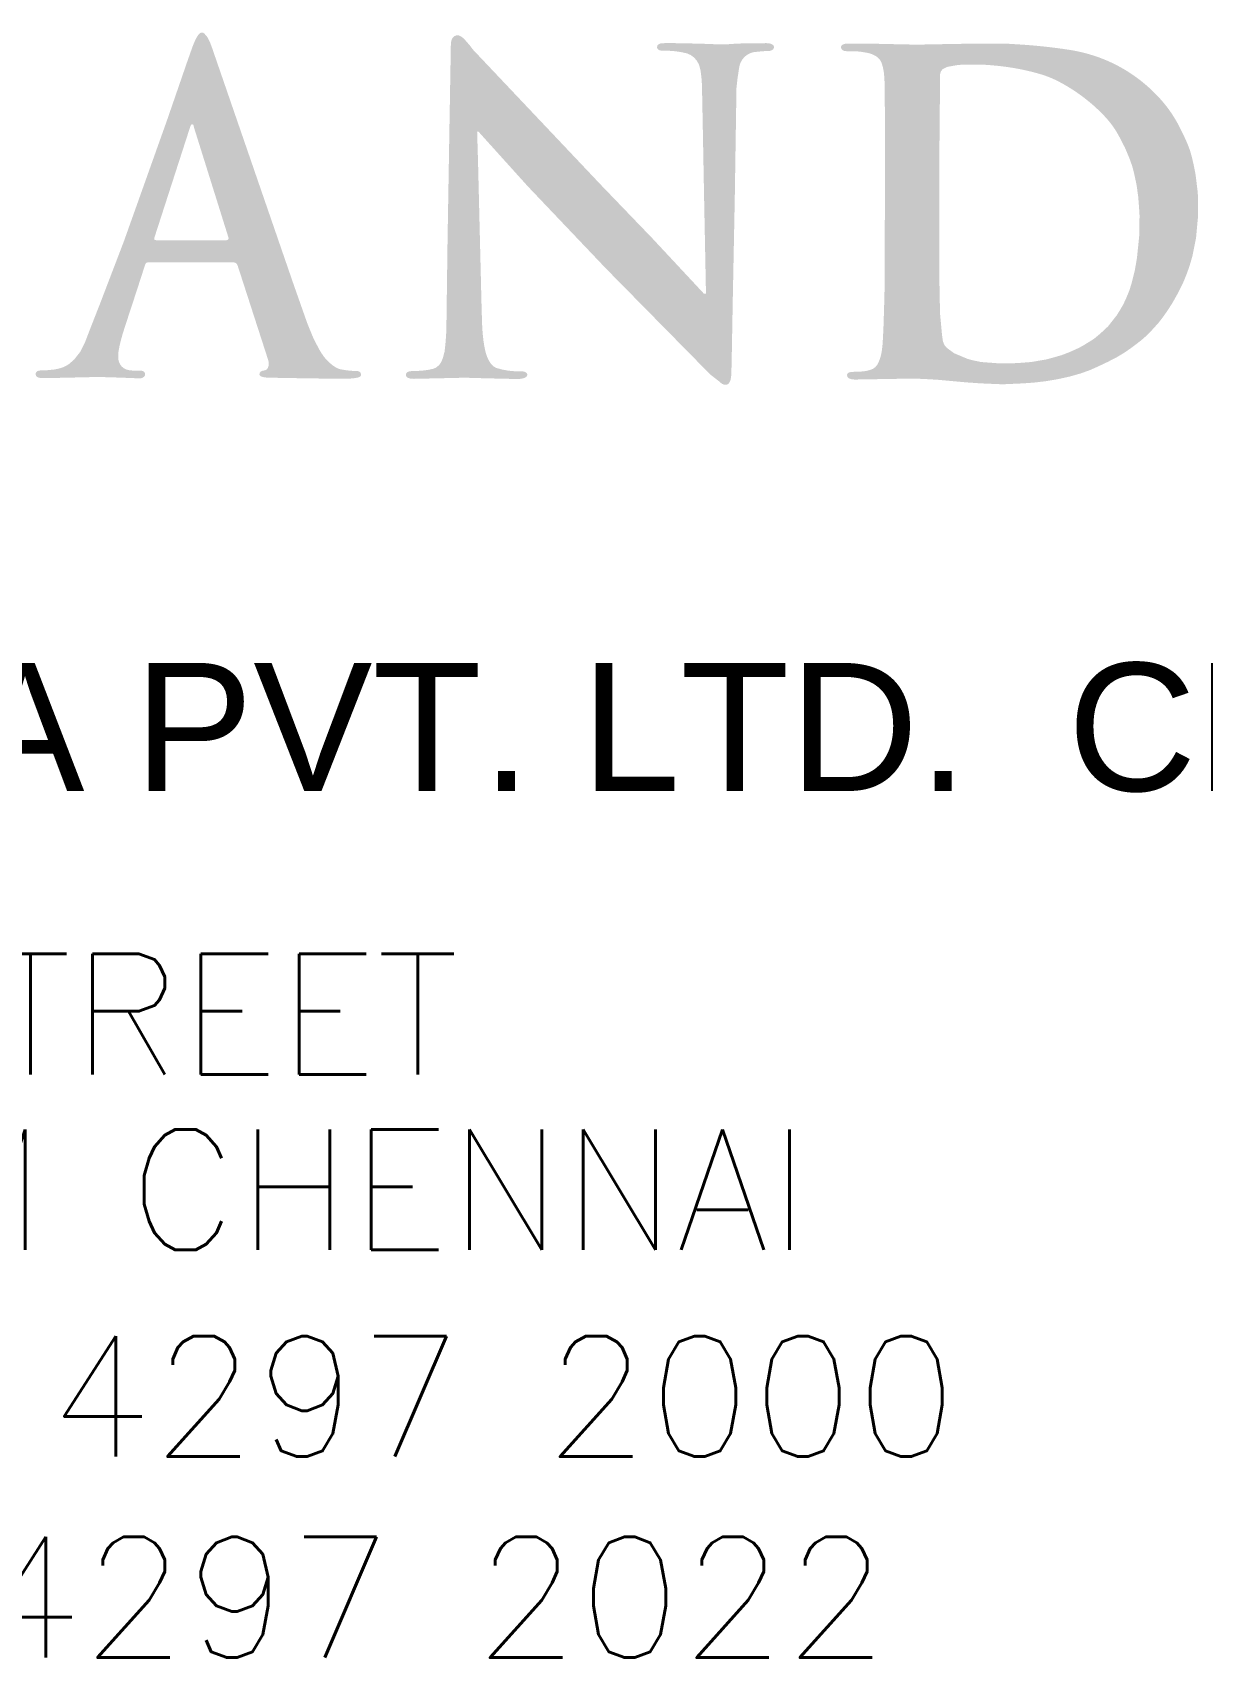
# Model space of a CAD drawing. Header units: inches. Extents: x 36 to 5114, y 9 to 306.
# Drawn here: x 390.27 to 403.87, y 63.31 to 82.19 of the extents above; entities that cross this region are included whole.
import ezdxf

# ---------------------------------------------------------------- set-up
doc = ezdxf.new("R2010")
doc.units = ezdxf.units.IN
doc.header["$MEASUREMENT"] = 0
doc.layers.add('FA-GRÅ', color=12, linetype='Continuous')
doc.layers.add('TXT-025', color=1, linetype='Continuous', lineweight=25)
doc.layers.add('TXT-050', color=3, linetype='Continuous', lineweight=50)
doc.styles.add('ROMANS', font='simplex.shx', dxfattribs={"width": 0.88})
doc.styles.add('SWISSL', font='swissl.ttf')

msp = doc.modelspace()

# ---------------------------------------------------------------- hatches: boundary and pattern name
at = {"layer": 'FA-GRÅ'}
h = msp.add_hatch(color=256, dxfattribs=at)
edge = h.paths.add_edge_path()
edge.add_line((392.3565396210523, 82.01094049514592), (392.3346615161043, 82.06959247475203))
edge.add_line((392.3346615161043, 82.06959247475112), (392.3088049633133, 82.12327401447197))
edge.add_line((392.3088049632842, 82.1232740144738), (392.2928934106948, 82.14912030187821))
edge.add_line((392.2928934106948, 82.14912030187821), (392.2640535817244, 82.17894373014911))
edge.add_arc((392.2388597347652, 82.15458079538672), 0.03504686168876964, 44.03941904010698, 144.4301543006164)
edge.add_line((392.2103523716559, 82.17496737824018), (392.1964300430026, 82.16105014656074))
edge.add_line((392.1964300430026, 82.16105014656074), (392.1805184904132, 82.13719124615233))
edge.add_line((392.1805184904132, 82.13719124615324), (392.1643897687662, 82.10835007147813))
edge.add_line((392.1643897687662, 82.10835007147813), (392.1492114416668, 82.07431281472651))
edge.add_line((392.1492114416668, 82.07431281472651), (392.1291367355788, 82.02354805536339))
edge.add_line((392.1291367355497, 82.02354805536248), (392.0934493642179, 81.92367377201441))
edge.add_line((392.0934493642179, 81.9236737720135), (392.0632147276827, 81.83758417528094))
edge.add_line((392.0632147277119, 81.83758417528276), (391.8350942887536, 81.17640442734461))
edge.add_line((391.8350942887245, 81.17640442734279), (391.3318385453948, 79.7639703042783))
edge.add_line((391.3318385454239, 79.76397030427921), (391.0589096340753, 79.05042105495755))
edge.add_line((391.0589096340462, 79.05042105495573), (390.9371415916302, 78.73981747755766))
edge.add_line((390.9371415916593, 78.73981747755766), (390.8825560332679, 78.59710825885992))
edge.add_line((390.8825560332388, 78.59710825886083), (390.8553046728829, 78.54090915189005))
edge.add_line((390.8553046728829, 78.54090915188914), (390.8272081442464, 78.48257591160251))
edge.add_line((390.8272081442173, 78.4825759116016), (390.7541027655296, 78.38984564939034))
edge.add_line((390.7541027655587, 78.38984564939216), (390.7006086496748, 78.34261069130622))
edge.add_line((390.7006086496748, 78.34261069130531), (390.6676213391819, 78.32032970832057))
edge.add_line((390.6676213391819, 78.32032970832057), (390.6319585952496, 78.3025047641409))
edge.add_line((390.6319585952787, 78.3025047641409), (390.5971880356427, 78.29002817106954))
edge.add_line((390.5971880356427, 78.29002817107045), (390.5588509777207, 78.28022457011554))
edge.add_line((390.5588509777207, 78.28022457011554), (390.5197594252003, 78.27292117931898))
edge.add_line((390.5197594251712, 78.27292117931808), (390.4435196475005, 78.26552232451701))
edge.add_line((390.4435196475005, 78.26552232451701), (390.4035359106837, 78.2635664958703))
edge.add_line((390.4035359106837, 78.2635664958712), (390.358561762905, 78.26211638975889))
edge.add_line((390.3585617629341, 78.26211638975889), (390.3397016364378, 78.25921617753335))
edge.add_arc((390.3457908914187, 78.21961765478824), 0.04006397421756099, 98.74216861155129, 239.0624240880022)
edge.add_line((390.3251938468073, 78.18525366516093), (390.3414960798453, 78.17922523164322))
edge.add_line((390.3414960798453, 78.17922523164322), (390.3586725863041, 78.17493329625046))
edge.add_line((390.3586725863041, 78.17493329625046), (390.3758490927629, 78.17278653959471))
edge.add_line((390.3758490927629, 78.17278653959562), (390.4273763732689, 78.17278653959562))
edge.add_line((390.427376373298, 78.17278653959562), (390.8516116792506, 78.18236923211094))
edge.add_line((390.8516116792215, 78.18236923211094), (390.990092784812, 78.18558897261443))
edge.add_line((390.9900927848411, 78.18558897261443), (391.0377905014374, 78.18662566436211))
edge.add_line((391.0377905014083, 78.1866256643612), (391.2825478824142, 78.17911398846496))
edge.add_line((391.2825478824433, 78.17911398846496), (391.4510878743366, 78.17267529641646))
edge.add_line((391.4510878743948, 78.17267529641737), (391.4975161594101, 78.17052222809212))
edge.add_line((391.4975161593519, 78.17052222809122), (391.5103974197754, 78.17052222809122))
edge.add_line((391.5103974197754, 78.17052222809122), (391.5340151161416, 78.17266898474605))
edge.add_line((391.5340151161998, 78.17266898474605), (391.5468974960439, 78.17696092013972))
edge.add_line((391.5468974960148, 78.17696092014063), (391.557904833613, 78.18302327888301))
edge.add_line((391.557904833613, 78.1830232788821), (391.5654329883163, 78.1896639443608))
edge.add_arc((391.540017615689, 78.21847594487605), 0.03841968947100117, 311.4158594235427, 430.9326755585671)
edge.add_arc((391.524690539727, 78.17413221890143), 0.08533754632071405, 70.93267555854538, 78.94425884417356)
edge.add_arc((391.4946638302989, 78.0204565439804), 0.2419192066196801, 78.94425884416862, 82.13454475657066)
edge.add_arc((391.5177863855259, 78.18783301267882), 0.0729531306308493, 82.13454475653928, 94.68476424700908)
edge.add_line((391.5118280490623, 78.26054241712751), (391.4418604276487, 78.26054241712751))
edge.add_line((391.4418604276487, 78.26054241712751), (391.3965817953921, 78.2641574259456))
edge.add_line((391.3965817953921, 78.2641574259456), (391.3593831959641, 78.27345293748982))
edge.add_line((391.3593831959641, 78.27345293749073), (391.3279418158107, 78.28894650867602))
edge.add_line((391.3279418158107, 78.28894650867602), (391.3035864162429, 78.31152256221918))
edge.add_line((391.3035864162138, 78.31152256221918), (391.2872013454961, 78.33409861576234))
edge.add_line((391.2872013455252, 78.33409861576234), (391.2747208404234, 78.36037725254079))
edge.add_line((391.2747208404234, 78.36037725254079), (391.26719268572, 78.38915057676655))
edge.add_line((391.26719268572, 78.38915057676473), (391.2649784567237, 78.41925250746095))
edge.add_line((391.2649784566946, 78.41925250746186), (391.265863924409, 78.44935364919962))
edge.add_line((391.2658639244381, 78.44935364919962), (391.2689949651302, 78.48093329956333))
edge.add_line((391.2689949651011, 78.48093329956333), (391.2800661101118, 78.54467800765593))
edge.add_line((391.2800661101118, 78.54467800765684), (391.2929261013977, 78.5983824271812))
edge.add_line((391.2929261013977, 78.5983824271812), (391.3146250978224, 78.67894773501263))
edge.add_line((391.3146250978224, 78.67894773501081), (391.3350277963672, 78.7433086198576))
edge.add_line((391.3350277963672, 78.74330861985851), (391.3890715515062, 78.90983176831793))
edge.add_line((391.3890715515353, 78.90983176831884), (391.48101130987, 79.1899712829723))
edge.add_line((391.48101130987, 79.18997128297138), (391.5796474877624, 79.49496299705203))
edge.add_arc((391.6108600451024, 79.48486866590298), 0.0328042567019033, 82.29207740547088, 162.0784767501979, ccw=False)
edge.add_line((391.6152598574171, 79.5173765251007), (391.7161606385833, 79.5173765251007))
edge.add_line((391.7161606385251, 79.5173765251007), (392.6097654764361, 79.5173765251007))
edge.add_arc((392.6097654764652, 79.47566432190848), 0.04171220319043824, 29.681377579575212, 90, ccw=False)
edge.add_line((392.6460047259224, 79.49631921707675), (392.6540578924522, 79.4802189366415))
edge.add_line((392.6540578924231, 79.48021893664242), (393.0093117932028, 78.38163101128299))
edge.add_line((393.0093117932319, 78.38163101128208), (393.014059288258, 78.35849479705354))
edge.add_line((393.0140592882871, 78.35849479705263), (393.0146760932456, 78.33692782170198))
edge.add_arc((392.9196800925182, 78.33421098255764), 0.09503484290676008, -29.72050100633561, 1.6381847195204955, ccw=False)
edge.add_arc((392.960546495311, 78.3108818142469), 0.04797835587068852, 277.9699878638744, 330.2794989936491, ccw=False)
edge.add_line((392.9671989039397, 78.26336688931639), (392.9416815378989, 78.25802800571233))
edge.add_line((392.941681537928, 78.25802800571233), (392.9215038444435, 78.24912934039963))
edge.add_line((392.9215038444144, 78.24912934040054), (392.9102278440604, 78.2342984945331))
edge.add_line((392.9102278440604, 78.2342984945322), (392.907261359307, 78.21650116390771))
edge.add_line((392.907261359307, 78.21650116390862), (392.9096345471097, 78.2064166936521))
edge.add_line((392.9096345471097, 78.20641669365119), (392.9167563493883, 78.19929791919327))
edge.add_line((392.9167563493592, 78.19929791919327), (392.9315921314172, 78.19099255083216))
edge.add_line((392.9315921314754, 78.19099255083216), (392.9433562025423, 78.18731284739948))
edge.add_line((392.9433562025423, 78.18731284740039), (392.9606211438421, 78.18358659540405))
edge.add_line((392.9606211437839, 78.18358659540223), (392.9847526577122, 78.18005600516568))
edge.add_line((392.9847526577413, 78.1800560051675), (393.0106506293868, 78.17848676628961))
edge.add_line((393.0106506293868, 78.1784867662887), (393.0929666633946, 78.1768843911446))
edge.add_line((393.0929666633946, 78.1768843911455), (393.4142772620015, 78.17133169973073))
edge.add_line((393.4142772619724, 78.17133169972891), (393.743337662081, 78.1665663891086))
edge.add_line((393.7433376621101, 78.1665663891095), (393.8973318038387, 78.16653483076112))
edge.add_line((393.8973318038387, 78.16653483076203), (393.9410107731873, 78.16729223112594))
edge.add_line((393.9410107731582, 78.16729223112503), (393.9642713719276, 78.16820979010714))
edge.add_line((393.9642713719276, 78.16820979010714), (393.9806195015025, 78.16950447135383))
edge.add_line((393.9806195015316, 78.16950447135292), (394.0089589461039, 78.17219324264312))
edge.add_line((394.0089589460748, 78.17219324264312), (394.0401540520014, 78.17729228279819))
edge.add_line((394.0401540520014, 78.1772922827991), (394.0682091618127, 78.18474478679269))
edge.add_line((394.0682091618418, 78.18474478679178), (394.0788426104172, 78.19184778207597))
edge.add_line((394.0788426103881, 78.19184778207506), (394.0853173831473, 78.20145808814556))
edge.add_line((394.0853173831473, 78.20145808814647), (394.0876715406829, 78.214990307974))
edge.add_line((394.087671540712, 78.214990307974), (394.0839438447782, 78.23303300475851))
edge.add_line((394.0839438447491, 78.2330330047576), (394.0733495761577, 78.24578099962542))
edge.add_line((394.0733495761868, 78.24578099962542), (394.0554555162433, 78.25347492498491))
edge.add_line((394.0554555162433, 78.25347492498673), (394.0291657447286, 78.25641695202336))
edge.add_line((394.0291657446995, 78.25641695202154), (393.9869845703123, 78.25759328946111))
edge.add_line((393.9869845703123, 78.25759328946202), (393.9421951281892, 78.2615372940632))
edge.add_line((393.9421951282183, 78.26153729406411), (393.8934809707915, 78.26783949625548))
edge.add_line((393.8934809707915, 78.26783949625366), (393.844236204406, 78.27705690088584))
edge.add_line((393.8442362043769, 78.27705690088675), (393.8261059450796, 78.28218671043174))
edge.add_line((393.8261059450796, 78.28218671043265), (393.8082521845698, 78.29003211586456))
edge.add_line((393.8082521845698, 78.29003211586365), (393.7902025241109, 78.30003374545555))
edge.add_line((393.79020252414, 78.30003374545464), (393.7676404485591, 78.31493875344091))
edge.add_line((393.7676404485009, 78.31493875344182), (393.7470407305863, 78.33062877534718))
edge.add_line((393.7470407306445, 78.33062877534627), (393.7330579528697, 78.34245763331506))
edge.add_line((393.7330579528115, 78.34245763331506), (393.7206972265029, 78.35383284002415))
edge.add_line((393.7206972265611, 78.35383284002506), (393.6918573975908, 78.38207440607908))
edge.add_line((393.6918573975325, 78.38207440607817), (393.6780828333921, 78.39605002070181))
edge.add_line((393.6780828334503, 78.39605002070181), (393.6535584002321, 78.42605648739442))
edge.add_line((393.653558400203, 78.42605648739351), (393.6315470832977, 78.45848742420782))
edge.add_line((393.6315470832977, 78.45848742420873), (393.6262331575907, 78.46637464445263))
edge.add_line((393.6262331575616, 78.46637464445172), (393.6003363053368, 78.50971766921117))
edge.add_line((393.6003363053659, 78.50971766921117), (393.5364371042577, 78.63178851696244))
edge.add_line((393.536437104316, 78.63178851696154), (393.4639138282854, 78.80838272337911))
edge.add_line((393.4639138282272, 78.80838272338093), (393.3001101370954, 79.27377132152247))
edge.add_line((393.3001101371245, 79.27377132152156), (392.3565396210523, 82.01094049514501))
edge = h.paths.add_edge_path(flags=16)
edge.add_line((391.7060007081362, 79.77612500219453), (392.5251187929588, 79.77612500219453))
edge.add_arc((392.5251187929297, 79.7992458209506), 0.02312081875477755, 270, 374.6131297604147)
edge.add_line((392.5474916851143, 79.80507899796481), (392.1467330275681, 81.08458462348477))
edge.add_line((392.1467330275681, 81.08458462348477), (392.1403119873484, 81.11068653351191))
edge.add_arc((392.1250948246214, 81.10694312876382), 0.01567083664152957, 13.8202781506389, 149.2060581021327)
edge.add_line((392.1116333560548, 81.11496584556568), (392.1043559532608, 81.09998904233686))
edge.add_line((392.1043559532608, 81.09998904233595), (391.6882286658273, 79.81233110644604))
edge.add_line((391.6882286658273, 79.81233110644513), (391.6843711162272, 79.79470182402616))
edge.add_arc((391.6992211561063, 79.7914524140802), 0.01520139302920655, 167.657364261347, 251.0774052817126)
edge.add_line((391.6942914890004, 79.77707254160902), (391.706000708078, 79.77612500219635))
h = msp.add_hatch(color=256, dxfattribs=at)
edge = h.paths.add_edge_path()
edge.add_line((395.3912165863202, 81.98837390910609), (395.3487230914524, 82.04426532217946))
edge.add_line((395.3487230914524, 82.04426532218037), (395.2793924246852, 82.12251266931577))
edge.add_line((395.2793924247143, 82.12251266931577), (395.2480820176769, 82.14486939233717))
edge.add_arc((395.2089442488267, 82.09005726841366), 0.06735082685655895, 54.4718394138373, 144.4461518984643)
edge.add_arc((395.242712806188, 82.06592247464374), 0.1088574978447521, 144.4461518984521, 183.1639255589133)
edge.add_line((395.1340212384583, 82.05991431823219), (395.1317857403245, 82.03755838417015))
edge.add_line((395.1317857402954, 82.03755838416924), (395.1160868790811, 81.11548576935598))
edge.add_line((395.1160868790811, 81.1154857693569), (395.093338978424, 79.75393159362699))
edge.add_line((395.0933389784531, 79.75393159362699), (395.0798991233513, 78.73674132754019))
edge.add_line((395.0798991233222, 78.7367413275411), (395.075629624136, 78.65593065354966))
edge.add_line((395.0756296241651, 78.65593065354966), (395.0677410135739, 78.55604059102694))
edge.add_line((395.0677410135739, 78.55604059102603), (395.0583926685848, 78.4793585379744))
edge.add_line((395.0583926685848, 78.4793585379744), (395.0410359341821, 78.41321223956271))
edge.add_line((395.041035934153, 78.41321223956271), (395.030188674811, 78.38393398176191))
edge.add_line((395.0301886748401, 78.38393398176282), (395.0150013923175, 78.35357169469131))
edge.add_line((395.0150013923175, 78.3535716946904), (395.0008999551409, 78.33188479761571))
edge.add_line((395.0008999551409, 78.33188479761571), (394.9846279466636, 78.31561883585124))
edge.add_arc((394.8914706313861, 78.40881078135914), 0.1317688282372078, 281.81753333840015, 314.9893524302619, ccw=False)
edge.add_line((394.918456306308, 78.27983482451106), (394.8674719484751, 78.26899058701525))
edge.add_line((394.8674719484751, 78.26899058701434), (394.8010887361942, 78.26015661631624))
edge.add_line((394.8010887361942, 78.26015661631806), (394.7490196524358, 78.2569029505899))
edge.add_line((394.7490196524067, 78.256902950589), (394.6762064444828, 78.25464416179653))
edge.add_line((394.6762064444828, 78.25464416179653), (394.6578601355485, 78.25240746384821))
edge.add_line((394.6578601355194, 78.25240746384821), (394.6425944930287, 78.24924768420675))
edge.add_line((394.6425944930287, 78.24924768420584), (394.6309602756281, 78.2447742883092))
edge.add_line((394.6309602756281, 78.24477428831102), (394.6215626758111, 78.23940621323487))
edge.add_line((394.6215626758402, 78.23940621323396), (394.6148505842774, 78.23180222916795))
edge.add_line((394.6148505842774, 78.23180222916795), (394.6108228815773, 78.22285543737468))
edge.add_line((394.6108228815482, 78.22285543737468), (394.6099284584105, 78.21256741577014))
edge.add_line((394.6099284584396, 78.21256741576923), (394.6117184241356, 78.20049003580658))
edge.add_line((394.6117184241647, 78.20049003580658), (394.6170883212816, 78.18975388565428))
edge.add_line((394.6170883212816, 78.18975388565428), (394.626484801678, 78.18125522240877))
edge.add_line((394.626484801678, 78.18125522240967), (394.6385667903577, 78.1740977889745))
edge.add_line((394.6385667903577, 78.1740977889736), (394.6533342873207, 78.16962518203542))
edge.add_line((394.6533342872625, 78.16962518203633), (394.6748127563386, 78.16604646531829))
edge.add_line((394.6748127563386, 78.16604646531829), (394.7025577845396, 78.16470444654948))
edge.add_line((394.7025577845396, 78.16470444655039), (394.7856294325956, 78.16651984054675))
edge.add_line((394.7856294326247, 78.16651984054494), (395.224538203567, 78.17639681466022))
edge.add_line((395.2245382035379, 78.17639681466113), (395.2701649779682, 78.17865086970102))
edge.add_line((395.2701649779682, 78.17865086970102), (395.4620137040673, 78.17314630476773))
edge.add_line((395.4620137040382, 78.17314630476773), (395.6832272709343, 78.16752970769681))
edge.add_line((395.6832272709343, 78.16752970769681), (395.9032329747914, 78.1627123258018))
edge.add_line((395.9032329747914, 78.1627123258009), (395.9318298878551, 78.16396124744239))
edge.add_line((395.9318298878842, 78.1639612474433), (395.9506474761055, 78.16596283569521))
edge.add_line((395.9506474761055, 78.1659628356943), (395.9726699872753, 78.17076522737403))
edge.add_line((395.9726699872753, 78.17076522737494), (395.9862833537389, 78.17476761492031))
edge.add_line((395.9862833537389, 78.17476761492122), (396.0002963560745, 78.18197238587942))
edge.add_line((396.0002963560745, 78.18197238587942), (396.0103062831384, 78.18997716097107))
edge.add_line((396.0103062831093, 78.18997716097016), (396.0171135260661, 78.2003835263809))
edge.add_line((396.0171135260952, 78.2003835263809), (396.0207169654949, 78.21159068488447))
edge.add_line((396.0207169654658, 78.21159068488356), (396.0195158190089, 78.2211962572024))
edge.add_line((396.0195158190089, 78.2211962572024), (396.0147112331232, 78.23000182538686))
edge.add_line((396.0147112331232, 78.23000182538686), (396.0079039901665, 78.23680580531942))
edge.add_line((396.0079039901956, 78.23680580531851), (395.9978940631316, 78.24280899215825))
edge.add_line((395.9978940631025, 78.24280899215825), (395.9862833537098, 78.24681216866298))
edge.add_line((395.9862833537389, 78.24681216866207), (395.9710680854968, 78.25041376518271))
edge.add_line((395.9710680854968, 78.25041376518362), (395.9518486225624, 78.25241535343645))
edge.add_line((395.9518486225624, 78.25241535343645), (395.9334306702129, 78.2532153575699))
edge.add_line((395.9334306702129, 78.25321535756899), (395.900999715528, 78.25321535756899))
edge.add_line((395.900999715528, 78.25321535756899), (395.8676038137399, 78.25329267552257))
edge.add_line((395.8676038137399, 78.25329267552348), (395.8031404208213, 78.25929665132168))
edge.add_line((395.8031404208504, 78.25929665132077), (395.7358750991169, 78.2713038139587))
edge.add_line((395.7358750991169, 78.2713038139596), (395.6676840102645, 78.28861909081166))
edge.add_line((395.6676840102062, 78.28861909081076), (395.6488653025643, 78.29702386796959))
edge.add_line((395.6488653025934, 78.29702386796868), (395.6308481055365, 78.3078302354466))
edge.add_line((395.6308481055656, 78.3078302354466), (395.6140309355741, 78.32183898633645))
edge.add_line((395.614030935545, 78.32183898633645), (395.5996171779169, 78.33864932961256))
edge.add_line((395.599617177946, 78.33864932961347), (395.5848026650254, 78.35906126940932))
edge.add_line((395.5848026649672, 78.35906126940841), (395.5715900537961, 78.38147558641555))
edge.add_line((395.5715900538252, 78.38147558641555), (395.558377442654, 78.40829150407677))
edge.add_line((395.5583774426831, 78.40829150407677), (395.5466950898752, 78.43887627750479))
edge.add_line((395.5466950898752, 78.4388762775057), (395.5362844075188, 78.4720961730323))
edge.add_line((395.5362844075188, 78.47209617303139), (395.527075991069, 78.51292084158246))
edge.add_line((395.527075991069, 78.51292084158246), (395.5194448489691, 78.55268120483066))
edge.add_line((395.5194448489109, 78.55268120483066), (395.5110368236254, 78.6083154173644))
edge.add_line((395.5110368236545, 78.60831541736349), (395.5050299718913, 78.65967662951294))
edge.add_line((395.5050299719204, 78.65967662951385), (395.5010257771991, 78.70410368354311))
edge.add_line((395.50102577717, 78.7041036835422), (395.4982171318023, 78.74704591727601))
edge.add_line((395.4982171318023, 78.74704591727692), (395.4950133282745, 78.80388013601129))
edge.add_line((395.4950133282454, 78.80388013601129), (395.4906106171019, 78.95210733193977))
edge.add_line((395.4906106170728, 78.95210733193977), (395.4866041835102, 79.09756291591344))
edge.add_line((395.4866041835393, 79.09756291591344), (395.4830041024014, 79.24924496204181))
edge.add_line((395.4830041024596, 79.24924496204272), (395.4482492148289, 80.67684129363403))
edge.add_line((395.4482492147707, 80.67684129363494), (395.4375497199416, 81.03741278209742))
edge.add_line((395.4375497199125, 81.03741278209651), (395.4530761891855, 81.03741278209651))
edge.add_line((395.4530761892437, 81.03741278209651), (396.0241793569638, 80.40426473719396))
edge.add_line((396.0241793569056, 80.40426473719396), (396.9347390545062, 79.44688148626807))
edge.add_line((396.9347390545062, 79.44688148626716), (398.124645345384, 78.23842632651264))
edge.add_line((398.1246453454131, 78.23842632651446), (398.1565848710942, 78.20816344824067))
edge.add_line((398.1565848710942, 78.20816344823885), (398.2473044526758, 78.13754059809577))
edge.add_line((398.2473044526758, 78.13754059809668), (398.2697836905771, 78.1174765890924))
edge.add_line((398.269783690548, 78.1174765890924), (398.2866433988146, 78.10543865706546))
edge.add_line((398.2866433988437, 78.10543865706546), (398.3083200067102, 78.0974133690475))
edge.add_line((398.3083200067393, 78.09741336904568), (398.3291939845711, 78.09580862702529))
edge.add_line((398.329193984542, 78.0958086270262), (398.3436446833128, 78.09821574005633))
edge.add_line((398.3436446832837, 78.09821574005633), (398.3588991315099, 78.10784655905314))
edge.add_line((398.3588991315099, 78.10784655905314), (398.3669265512198, 78.11908212007035))
edge.add_line((398.3669265511907, 78.11908212007125), (398.3773640998169, 78.13673743812757))
edge.add_line((398.3773640998751, 78.13673743812666), (398.3845888895502, 78.16001172013017))
edge.add_line((398.3845888895211, 78.16001172013108), (398.3894069085417, 78.18810022819486))
edge.add_line((398.3894069085126, 78.18810022819395), (398.3926174286224, 78.22742429727492))
edge.add_line((398.3926174286515, 78.22742429727492), (398.3983489010769, 78.49323395484276))
edge.add_line((398.3983489010478, 78.49323395484186), (398.4088177936845, 79.08035178161168))
edge.add_line((398.4088177936845, 79.08035178161168), (398.4320056296182, 80.25273338217863))
edge.add_line((398.4320056296182, 80.25273338217863), (398.4519280934818, 81.54634322259204))
edge.add_line((398.4519280934818, 81.54634322259204), (398.4638488844847, 81.65380255499764))
edge.add_line((398.4638488844847, 81.65380255499673), (398.4836079118303, 81.78415825818189))
edge.add_arc((398.6951241215337, 81.75209710192081), 0.2139322899809959, 102.66580786834521, 171.3808443560186, ccw=False)
edge.add_line((398.6482164718672, 81.96082347088355), (398.7344381909114, 81.96996513547907))
edge.add_line((398.7344381909114, 81.96996513548089), (398.8089025554417, 81.97518883111258))
edge.add_line((398.8089025554126, 81.97518883111167), (398.8402566201456, 81.97649455777952))
edge.add_line((398.8402566201747, 81.97649455778134), (398.8559330928309, 81.98041252674517))
edge.add_line((398.85593309286, 81.98041252674426), (398.8755286836875, 81.99216564467639))
edge.add_line((398.8755286836875, 81.9921656446773), (398.8830769881077, 82.00123314715398))
edge.add_line((398.8830769880786, 82.00123314715398), (398.8865315435449, 82.01073142108777))
edge.add_line((398.8865315435449, 82.01073142108777), (398.8882599406987, 82.0219559366829))
edge.add_line((398.8882599406987, 82.02195593668199), (398.8852363651148, 82.03361280165115))
edge.add_line((398.8852363651148, 82.03361280165024), (398.8778940354877, 82.04354263599959))
edge.add_line((398.8778940354586, 82.0435426360005), (398.8692565274013, 82.05045075848244))
edge.add_line((398.8692565273722, 82.05045075848153), (398.856299145851, 82.05692653158945))
edge.add_line((398.8562991458801, 82.05692653159036), (398.8394562290395, 82.06167527407757))
edge.add_line((398.8394562290395, 82.06167527407757), (398.8191565178621, 82.06426621448787))
edge.add_line((398.819156517833, 82.06426621448787), (398.7984258268024, 82.06599245615013))
edge.add_line((398.7984258268606, 82.06599245614831), (398.778127235133, 82.06556089573274))
edge.add_line((398.7781272351039, 82.06556089573365), (398.749050087359, 82.06520744223104))
edge.add_line((398.7490500873299, 82.06520744223104), (398.7041330303817, 82.06477588181548))
edge.add_line((398.7041330304108, 82.06477588181639), (398.6505784654054, 82.06477588181639))
edge.add_line((398.6505784654054, 82.06477588181639), (398.4759812474712, 82.06130288556648))
edge.add_line((398.4759812474712, 82.06130288556466), (398.4556826557435, 82.06043976473353))
edge.add_line((398.4556826557144, 82.06043976473535), (398.4067166269577, 82.05696282369132))
edge.add_line((398.4067166269286, 82.05696282369041), (398.345387632993, 82.0526448526594))
edge.add_line((398.345387632993, 82.05264485266031), (398.2905378895574, 82.05048626162494))
edge.add_line((398.2905378895574, 82.05048626162403), (398.27412595257, 82.05048626162403))
edge.add_line((398.2741259525991, 82.05048626162403), (398.0385669131991, 82.0595790107796))
edge.add_line((398.0385669131991, 82.05957901077869), (397.8047082852335, 82.06476246951621))
edge.add_line((397.8047082852335, 82.06476246951803), (397.6628453870125, 82.06693289493484))
edge.add_line((397.6628453869833, 82.06693289493393), (397.6490238068853, 82.06650133451836))
edge.add_line((397.6490238068853, 82.06650133451927), (397.611018099711, 82.06563742472969))
edge.add_line((397.6110180997401, 82.06563742472878), (397.569078721839, 82.06214628242793))
edge.add_line((397.5690787217808, 82.06214628242793), (397.5526667847934, 82.05610206973557))
edge.add_line((397.5526667848225, 82.05610206973557), (397.5392773039983, 82.04746770559137))
edge.add_line((397.5392773039983, 82.04746770559228), (397.5323670736451, 82.03667475041271))
edge.add_line((397.5323670736742, 82.03667475041271), (397.5297755973642, 82.02372241523841))
edge.add_line((397.5297755973642, 82.0237224152375), (397.5297755973642, 82.01206555026835))
edge.add_line((397.5297755973642, 82.01206555026926), (397.5332312722511, 82.00256806529484))
edge.add_line((397.533231272222, 82.00256806529484), (397.5392773039983, 81.99479682198177))
edge.add_line((397.5392773039983, 81.99479682198086), (397.5474838322024, 81.9887526092885))
edge.add_line((397.5474838322024, 81.9887526092885), (397.5591449158727, 81.9831399570117))
edge.add_line((397.5591449158727, 81.98313995701079), (397.5729653765501, 81.98011745618493))
edge.add_line((397.5729653765792, 81.98011745618584), (397.5924008891506, 81.9775273047349))
edge.add_line((397.5924008891214, 81.9775273047349), (397.6075165282581, 81.97666418390378))
edge.add_line((397.6075165282581, 81.97666418390378), (397.677915129554, 81.97666418390378))
edge.add_line((397.677915129554, 81.97666418390378), (397.7448580559629, 81.97148309204255))
edge.add_line((397.7448580559338, 81.97148309204255), (397.8111304448447, 81.96144832618535))
edge.add_line((397.8111304448447, 81.96144832618535), (397.8798017684074, 81.9459058395592))
edge.add_line((397.8798017684366, 81.9459058395592), (397.9229904282018, 81.92604617086141))
edge.add_line((397.9229904281436, 81.92604617086232), (397.9592688575848, 81.89841525885146))
edge.add_line((397.9592688575848, 81.89841525885146), (397.9909307650868, 81.86156694220932))
edge.add_line((397.9909307650868, 81.86156694220932), (398.0164123094345, 81.81580339212138))
edge.add_line((398.0164123094636, 81.81580339211956), (398.032824246451, 81.75536126519597))
edge.add_line((398.0328242464801, 81.75536126519597), (398.035857896937, 81.7344649047505))
edge.add_line((398.0358578968788, 81.7344649047505), (398.0440644250829, 81.67186418679063))
edge.add_line((398.0440644251411, 81.67186418679063), (398.0462293993095, 81.64670350450757))
edge.add_line((398.0462293992513, 81.64670350450666), (398.0505481532945, 81.58539746779257))
edge.add_line((398.0505481533236, 81.5853974677944), (398.0629995533144, 80.95119616301105))
edge.add_line((398.0629995533144, 80.95119616301105), (398.0746472038498, 80.3185017693682))
edge.add_line((398.0746472038207, 80.31850176936729), (398.0863273177582, 79.72397167549803))
edge.add_line((398.0863273177291, 79.72397167549985), (398.0975383912499, 79.15440423527758))
edge.add_line((398.097538391279, 79.15440423527667), (398.0738221852279, 79.15440423527667))
edge.add_line((398.0738221851988, 79.15440423527667), (397.4737773205323, 79.79793418786954))
edge.add_line((397.4737773205615, 79.79793418786954), (396.8760373586027, 80.41899933009842))
edge.add_line((396.8760373586318, 80.41899933009933), (395.3912165863493, 81.9883739091079))
h = msp.add_hatch(color=256, dxfattribs=at)
edge = h.paths.add_edge_path()
edge.add_line((399.7498625649367, 82.06151432650091), (399.9494957948099, 82.06151432650091))
edge.add_line((399.9494957948099, 82.06151432650091), (400.4083930758696, 82.05114819798433))
edge.add_line((400.4083930758405, 82.05114819798342), (400.5509891995515, 82.04855646861466))
edge.add_line((400.5509891995806, 82.04855646861375), (400.9684038294416, 82.05633086776157))
edge.add_line((400.9684038294125, 82.05633086776339), (401.2634638364888, 82.06127684992822))
edge.add_line((401.2634638364888, 82.06127684992913), (401.5692311743968, 82.06127684992913))
edge.add_line((401.5692311743968, 82.06127684992913), (401.7303336852691, 82.05141644394695))
edge.add_arc((401.3321989972372, 75.54656278726776), 6.517026340642781, 81.32139587533811, 86.49753593996269, ccw=False)
edge.add_arc((402.0358340964066, 80.1563510800575), 1.853846046342007, 71.65486307833362, 81.32139587533737, ccw=False)
edge.add_arc((402.0719133388246, 80.26515702678313), 1.739214262897212, 58.10559192671991, 71.65486307833402, ccw=False)
edge.add_arc((402.0370864914493, 80.20919318272587), 1.805129823559308, 41.832395462500585, 58.10559192672088, ccw=False)
edge.add_arc((402.2605461714901, 80.40921665993898), 1.505223804883205, 26.404634102886803, 41.832395462499505, ccw=False)
edge.add_arc((398.7083171615722, 78.64551674882802), 5.471200143139045, 24.814471018517793, 26.404634102887826, ccw=False)
edge.add_arc((402.6021543196165, 80.44591567355434), 1.181281250942354, 19.635563095677128, 24.81447101851728, ccw=False)
edge.add_arc((402.8332656026813, 80.52837237336513), 0.9359008676683814, 14.729237283838813, 19.635563095677583, ccw=False)
edge.add_arc((401.0198460264709, 80.0516414686104), 2.810937644587658, 10.888551430219081, 14.729237283838813, ccw=False)
edge.add_arc((402.50247250786, 80.33684310177938), 1.301129294258905, 6.402270438417588, 10.888551430219422, ccw=False)
edge.add_arc((412.4027531884257, 81.44773476115421), 8.661281951678728, 186.4022704384175, 187.1810590555093)
edge.add_arc((402.9255680485857, 80.2536707052264), 0.890829183770166, -0.44599381296018237, 7.181059055509024, ccw=False)
edge.add_line((403.8163702441142, 80.24673650700839), (403.8177001248167, 80.16423588345657))
edge.add_line((403.8177001248458, 80.16423588345839), (403.8177001248458, 80.11552715049908))
edge.add_line((403.8177001248458, 80.11552715049817), (403.8163075561514, 80.04733508214628))
edge.add_line((403.8163075561514, 80.04733508214537), (403.7940320542019, 79.80518392947357))
edge.add_line((403.7940320541728, 79.80518392947357), (403.7730864329259, 79.70029739142825))
edge.add_line((403.7730864329259, 79.70029739142825), (403.7508109309764, 79.58757175962052))
edge.add_line((403.7508109310055, 79.5875717596196), (403.718790806486, 79.47902050835688))
edge.add_line((403.7187908064569, 79.47902050835961), (403.6881621312112, 79.39134510461605))
edge.add_line((403.6881621312112, 79.39134510461423), (403.6518154166459, 79.30038763262888))
edge.add_line((403.651815416675, 79.30038763262979), (403.5919517542696, 79.17652821547887))
edge.add_line((403.5919517542696, 79.17652821547796), (403.5237337991474, 79.05406131045362))
edge.add_line((403.5237337991474, 79.05406131045362), (403.4652615860158, 78.96221073720568))
edge.add_line((403.4652615859867, 78.96221073720568), (403.413402954733, 78.88781193066694))
edge.add_line((403.413402954733, 78.88781193066694), (403.3563233102958, 78.81405296964346))
edge.add_line((403.3563233103249, 78.81405296964346), (403.2602618173167, 78.70828516471698))
edge.add_line((403.2602618172876, 78.70828516471607), (403.2115353461467, 78.66096894388335))
edge.add_line((403.2115353461467, 78.66096894388335), (403.1544545822888, 78.61086848775591))
edge.add_line((403.1544545822888, 78.61086848775682), (403.1001600752405, 78.56911837063723))
edge.add_line((403.1001600752696, 78.56911837063541), (403.0375112754754, 78.52180136084331))
edge.add_line((403.0375112754754, 78.52180136084331), (402.9581561290887, 78.4675257352115))
edge.add_line((402.9581561290887, 78.4675257352124), (402.8714015622153, 78.4155475573503))
edge.add_line((402.8714015622153, 78.4155475573503), (402.7697720332998, 78.36266444384597))
edge.add_line((402.7697720332998, 78.36266444384688), (402.7140838381364, 78.33622249261549))
edge.add_line((402.7140838381364, 78.33622249261549), (402.663964798301, 78.31256398771944))
edge.add_line((402.663964798301, 78.31256398771853), (402.5651192873537, 78.26803042426269))
edge.add_line((402.5651192873246, 78.26803042426269), (402.4537440164185, 78.22767203031032))
edge.add_line((402.4537440163894, 78.2276720303094), (402.3252224635852, 78.19123633907344))
edge.add_line((402.3252224636143, 78.19123633907344), (402.192964259424, 78.16201173046426))
edge.add_line((402.1929642594531, 78.16201173046517), (402.0467837266386, 78.136961502401))
edge.add_line((402.0467837265804, 78.1369615024019), (401.9006043131866, 78.12026082438712))
edge.add_line((401.9006043132157, 78.12026082438621), (401.7803530960281, 78.11187340431894))
edge.add_line((401.780353095999, 78.11187340431985), (401.5645631587885, 78.10213134214479))
edge.add_line((401.5645631587594, 78.10213134214479), (401.5241898609437, 78.10213134214479))
edge.add_line((401.5241898609437, 78.10213134214479), (401.2944775950799, 78.11187340431985))
edge.add_line((401.2944775950508, 78.11187340431985), (401.1315918350355, 78.12300640070458))
edge.add_line((401.1315918350355, 78.12300640070367), (400.7912240905915, 78.1537679008839))
edge.add_line((400.7912240906497, 78.1537679008839), (400.6520052818577, 78.16211745093239))
edge.add_line((400.6520052817995, 78.1621174509333), (400.5573363574857, 78.16629262043676))
edge.add_line((400.5573363575148, 78.16629262043585), (400.3986260647415, 78.16629262043585))
edge.add_line((400.3986260647415, 78.16629262043585), (399.8285919509707, 78.15646219488514))
edge.add_line((399.8285919509707, 78.15646219488605), (399.8173114729051, 78.15707600476395))
edge.add_line((399.817311472876, 78.15707600476395), (399.7951400777437, 78.15914386554829))
edge.add_line((399.7951400777437, 78.15914386554738), (399.7773266166386, 78.16362672894917))
edge.add_line((399.7773266166095, 78.16362672894917), (399.7631378640416, 78.16865002906849))
edge.add_line((399.7631378640998, 78.16865002906758), (399.7513133439114, 78.1757419789297))
edge.add_line((399.7513133439114, 78.17574197892878), (399.743922878877, 78.18401578894151))
edge.add_line((399.7439228788479, 78.18401578894242), (399.7394888236939, 78.19406317813952))
edge.add_line((399.739488823723, 78.1940631781386), (399.7377156494239, 78.20470149741101))
edge.add_line((399.737715649453, 78.20470149741283), (399.737715649453, 78.21474809765147))
edge.add_line((399.737715649453, 78.21474809764965), (399.7412631174428, 78.22361362669614))
edge.add_line((399.7412631174428, 78.22361362669704), (399.7468792887865, 78.23011464648386))
edge.add_line((399.7468792887283, 78.23011464648204), (399.7551563409269, 78.23602394723508))
edge.add_line((399.7551563409269, 78.23602394723508), (399.7660942739802, 78.24045710623756))
edge.add_line((399.7660942739802, 78.24045710623665), (399.7814651427378, 78.24370761613005))
edge.add_line((399.7814651427669, 78.24370761613187), (399.7966009315913, 78.24521926102403))
edge.add_line((399.7966009315913, 78.24521926102403), (399.8184756782483, 78.24640112117464))
edge.add_line((399.8184756782483, 78.24640112117464), (399.8687290494616, 78.24728712180837))
edge.add_line((399.8687290494325, 78.24728712180746), (399.8750258331182, 78.24728712180746))
edge.add_line((399.8750258331182, 78.24728712180746), (399.921436207287, 78.25114118511516))
edge.add_line((399.921436207287, 78.25114118511607), (399.9598661777326, 78.25675620426915))
edge.add_line((399.9598661777326, 78.25675620426824), (400.0006603805576, 78.26650773394846))
edge.add_line((400.0006603805576, 78.26650773394846), (400.0359581908905, 78.27989162953833))
edge.add_line((400.0359581908905, 78.27989162953833), (400.0655189316366, 78.30057654904846))
edge.add_line((400.0655189316366, 78.30057654904937), (400.0888724429586, 78.3292402080138))
edge.add_line((400.0888724429877, 78.3292402080138), (400.1072198713426, 78.36539660786599))
edge.add_line((400.1072198713426, 78.36539660786599), (400.1214097433311, 78.40292500691845))
edge.add_line((400.1214097433602, 78.40292500691845), (400.133262249239, 78.44587434128113))
edge.add_line((400.1332622492099, 78.44587434128022), (400.141834830434, 78.49315427001198))
edge.add_line((400.1418348304923, 78.4931542700129), (400.1486532677135, 78.54969736298204))
edge.add_line((400.1486532676844, 78.54969736298204), (400.1540768973699, 78.62877469468327))
edge.add_line((400.1540768973408, 78.62877469468236), (400.1607632420254, 78.77067996445254))
edge.add_line((400.1607632420836, 78.77067996445345), (400.1670846531978, 78.96629675437595))
edge.add_line((400.1670846531396, 78.96629675437413), (400.1724086537196, 79.1672082462124))
edge.add_line((400.1724086537487, 79.16720824621422), (400.1756079795649, 79.51584200040594))
edge.add_line((400.1756079795649, 79.51584200040503), (400.1781054239017, 81.15130528383867))
edge.add_line((400.1781054239017, 81.15130528383867), (400.1735672619305, 81.60977629199311))
edge.add_line((400.1735672619305, 81.60977629199311), (400.1694309747016, 81.67868394589692))
edge.add_arc((399.5547725280393, 81.64178813325685), 0.61576481471174, 3.435144867137291, 17.55581292584679)
edge.add_arc((399.997627297509, 81.78189413122215), 0.1512758078410789, 17.55581292584773, 48.67399962523365)
edge.add_arc((399.9531490377029, 81.73131190217697), 0.2186321549177034, 48.67399962522515, 67.09589743418833)
edge.add_arc((399.7395943646897, 81.22585815623694), 0.7673480082131793, 67.09589743418871, 69.31330958732286)
edge.add_line((400.0106658299682, 81.94373225830765), (399.9734414836911, 81.9533788564791))
edge.add_line((399.973441483662, 81.9533788564791), (399.9086445011543, 81.96440455447879))
edge.add_line((399.9086445010961, 81.96440455447788), (399.8576332769934, 81.9699170089985))
edge.add_line((399.8576332769934, 81.9699170089994), (399.8190309146065, 81.97129531986917))
edge.add_line((399.8190309146065, 81.97129531986917), (399.7307964636474, 81.97267284178048))
edge.add_line((399.7307964636474, 81.97267284177957), (399.7167185344787, 81.97398488011783))
edge.add_line((399.7167185345078, 81.97398488011692), (399.701930887857, 81.97682749835582))
edge.add_line((399.701930887857, 81.97682749835673), (399.6894201581653, 81.98194389560427))
edge.add_line((399.6894201581362, 81.98194389560427), (399.6791829871416, 81.98933486081802))
edge.add_line((399.6791829871707, 81.98933486081893), (399.6729265028897, 81.99786271553654))
edge.add_line((399.6729265029188, 81.99786271553654), (399.6689458162053, 82.00752745975802))
edge.add_line((399.6689458162053, 82.00752745975711), (399.6678084771319, 82.01889714375517))
edge.add_arc((399.68909788595, 82.02102677869385), 0.02139566016607333, 152.7127217216807, 185.712442530187, ccw=False)
edge.add_arc((399.7143328207075, 82.00800915254018), 0.04979038718070084, 141.8065518434953, 152.7127217217062, ccw=False)
edge.add_arc((399.6982174520725, 82.02068771348655), 0.02928548496451718, 117.1152006953213, 141.8065518434757, ccw=False)
edge.add_arc((400.0111208747602, 81.4096206299842), 0.7158068119909232, 115.9955730827009, 117.1152006953194, ccw=False)
edge.add_line((399.6973815316213, 82.05300777366807), (399.7121680588515, 82.05755612064291))
edge.add_line((399.7121680588224, 82.05755612064291), (399.7309363921867, 82.06039873888182))
edge.add_line((399.7309363921867, 82.0603987388809), (399.7498625649367, 82.0615143264991))
edge = h.paths.add_edge_path(flags=16)
edge.add_line((400.8186523206294, 81.68102241952016), (400.8094125601691, 80.67423772988565))
edge.add_line((400.8094125601691, 80.67423772988383), (400.8099196611491, 79.33088088684559))
edge.add_line((400.8099196611782, 79.3308808868465), (400.813870123331, 79.14592371808209))
edge.add_line((400.8138701232727, 79.14592371808118), (400.8176985677618, 78.92778531276741))
edge.add_line((400.8176985677909, 78.92778531276832), (400.840669234667, 78.67902978671879))
edge.add_line((400.840669234667, 78.67902978671788), (400.852154568105, 78.59866250752253))
edge.add_line((400.852154568105, 78.59866250752253), (400.8708221529431, 78.5541100090573))
edge.add_line((400.870822152914, 78.5541100090582), (400.897670519107, 78.52411537674703))
edge.add_line((400.897670519107, 78.52411537674794), (400.9813712858066, 78.46254661678319))
edge.add_line((400.9813712858357, 78.46254661678046), (401.1392990982912, 78.39624173766748))
edge.add_line((401.1392990983203, 78.39624173766839), (401.1981810221677, 78.37992922734026))
edge.add_line((401.1981810221095, 78.37992922734026), (401.2947395412247, 78.36023050622003))
edge.add_line((401.2947395412829, 78.36023050622003), (401.5055939195207, 78.34447184490688))
edge.add_line((401.5055939195207, 78.34447184490688), (401.6455067737896, 78.34447184490688))
edge.add_line((401.6455067738187, 78.34447184490688), (401.7486038731348, 78.3501610261788))
edge.add_line((401.7486038731057, 78.35016102617789), (401.876693326636, 78.360010386738))
edge.add_line((401.8766933266069, 78.36001038673982), (402.0599582771882, 78.39152849832459))
edge.add_line((402.0599582771882, 78.39152849832368), (402.227459439693, 78.4388052712207))
edge.add_line((402.2274594397512, 78.4388052712207), (402.3161360648572, 78.47229262375055))
edge.add_line((402.316136064799, 78.47229262375055), (402.430430804501, 78.52350945645554))
edge.add_line((402.4304308044719, 78.52350945645463), (402.48441522991, 78.5533439301476))
edge.add_line((402.4844152299682, 78.5533439301476), (402.5671801546758, 78.60455997389414))
edge.add_line((402.5671801546467, 78.60455997389596), (402.6085631767108, 78.63016878472769))
edge.add_line((402.6085631767399, 78.63016878472678), (402.6834450880177, 78.69320421893696))
edge.add_line((402.6834450880177, 78.69320421893696), (402.7721228325444, 78.77593837426826))
edge.add_line((402.7721228325153, 78.77593837426735), (402.8726228583599, 78.90398006155061))
edge.add_line((402.8726228584181, 78.90398006155243), (402.9082397057845, 78.96158588190661))
edge.add_line((402.9082397057554, 78.9615858819057), (402.9496227278195, 79.03250143573092))
edge.add_line((402.9496227278486, 79.03250143573183), (402.9831227364538, 79.10538623050212))
edge.add_line((402.9831227364247, 79.10538623050212), (403.0166227450298, 79.18615114488745))
edge.add_line((403.016622745059, 79.18615114488836), (403.0442110532948, 79.27282457106827))
edge.add_line((403.0442110532657, 79.27282457106827), (403.0836764948089, 79.43292086186062))
edge.add_line((403.0836764948671, 79.4329208618588), (403.1073244157941, 79.5727819396057))
edge.add_line((403.1073244157941, 79.5727819396057), (403.1230882038416, 79.72643164876223))
edge.add_line((403.1230882038707, 79.72643164876223), (403.1330712646358, 79.82566214180184))
edge.add_line((403.1330712646358, 79.82566214180275), (403.1350414582756, 79.93400510796488))
edge.add_line((403.1350414582756, 79.93400510796397), (403.1370116519155, 80.0640160361923))
edge.add_line((403.1370116519155, 80.06401603619321), (403.1310999515462, 80.16053961189169))
edge.add_line((403.1310999515462, 80.16053961189078), (403.1212467444474, 80.28267120946253))
edge.add_line((403.1212467444474, 80.28267120946344), (403.1035116433103, 80.41268213769177))
edge.add_line((403.1035116432812, 80.41268213769087), (403.0758304224927, 80.54341890793381))
edge.add_line((403.0758304225509, 80.54341890793563), (403.0521836210445, 80.63600321278551))
edge.add_line((403.0521836210154, 80.63600321278551), (403.0167122993206, 80.73449602942907))
edge.add_line((403.0167122992915, 80.73449602942725), (402.9674473831891, 80.85071832624686))
edge.add_line((402.9674473831891, 80.85071832624686), (402.9043888726791, 80.97284992381861))
edge.add_arc((401.9715690363427, 80.49122002114069), 1.049819132150918, 27.30803528534218, 42.77223273250708)
edge.add_arc((401.3034521760763, 79.87313819277966), 1.95998685601706, 42.77223273250743, 51.87122660369167)
edge.add_arc((401.2302681770869, 79.77989964768), 2.078516700346109, 51.87122660369201, 61.81142325106861)
edge.add_arc((401.6340799365188, 80.53336606684076), 1.223662571362873, 61.8114232510683, 74.20297348884684)
edge.add_arc((401.2087074582577, 79.0298337735008), 2.786208923433352, 74.2029734888468, 83.38389537291789)
edge.add_arc((401.1070950702177, 78.15378031629422), 3.66813564220745, 83.38389537291758, 87.09914840575745)
edge.add_line((401.2927312870505, 81.81721562821491), (401.1488780454728, 81.81721562821491))
edge.add_line((401.1488780454728, 81.81721562821491), (401.0385248125002, 81.8132763573663))
edge.add_line((401.0385248125293, 81.8132763573654), (401.0089651912039, 81.80933629755742))
edge.add_line((401.008965191233, 81.80933629755833), (400.9104353590282, 81.79160760634164))
edge.add_line((400.9104353590282, 81.79160760634164), (400.8828470507923, 81.78175824578153))
edge.add_line((400.8828470507632, 81.78175824578153), (400.849347042158, 81.76402955456484))
edge.add_line((400.8493470421289, 81.76402955456484), (400.8296406279022, 81.74039077363665))
edge.add_line((400.8296406279313, 81.74039077363756), (400.8197874208325, 81.71478275176429))
edge.add_line((400.8197874208325, 81.71478275176247), (400.8186523206294, 81.68102241951834))

# ---------------------------------------------------------------- texts
at = {"layer": 'TXT-025', "style": 'ROMANS'}
for s, p in [('10/14 8TH STREET', (377.0385249014706, 70.08127304518035)), ('GOPALAPURAM CHENNAI', (377.0385249014706, 68.04100552415053)), ('+91 44 4297 2000', (382.1748547515944, 65.63977050288355)), ('FAX +91 44 4297 2022', (377.0385249014706, 63.30523645440422))]:
    msp.add_text(s, height=1.400720429080147, dxfattribs=at).set_placement(p)
at = {"layer": 'TXT-050', "color": 1, "style": 'SWISSL'}
msp.add_text('DESIGN INDIA PVT. LTD.  CHENNAI', height=1.486967952159616, dxfattribs=at).set_placement((376.7933595065605, 73.37569031526488))

doc.saveas('drawing.dxf')
